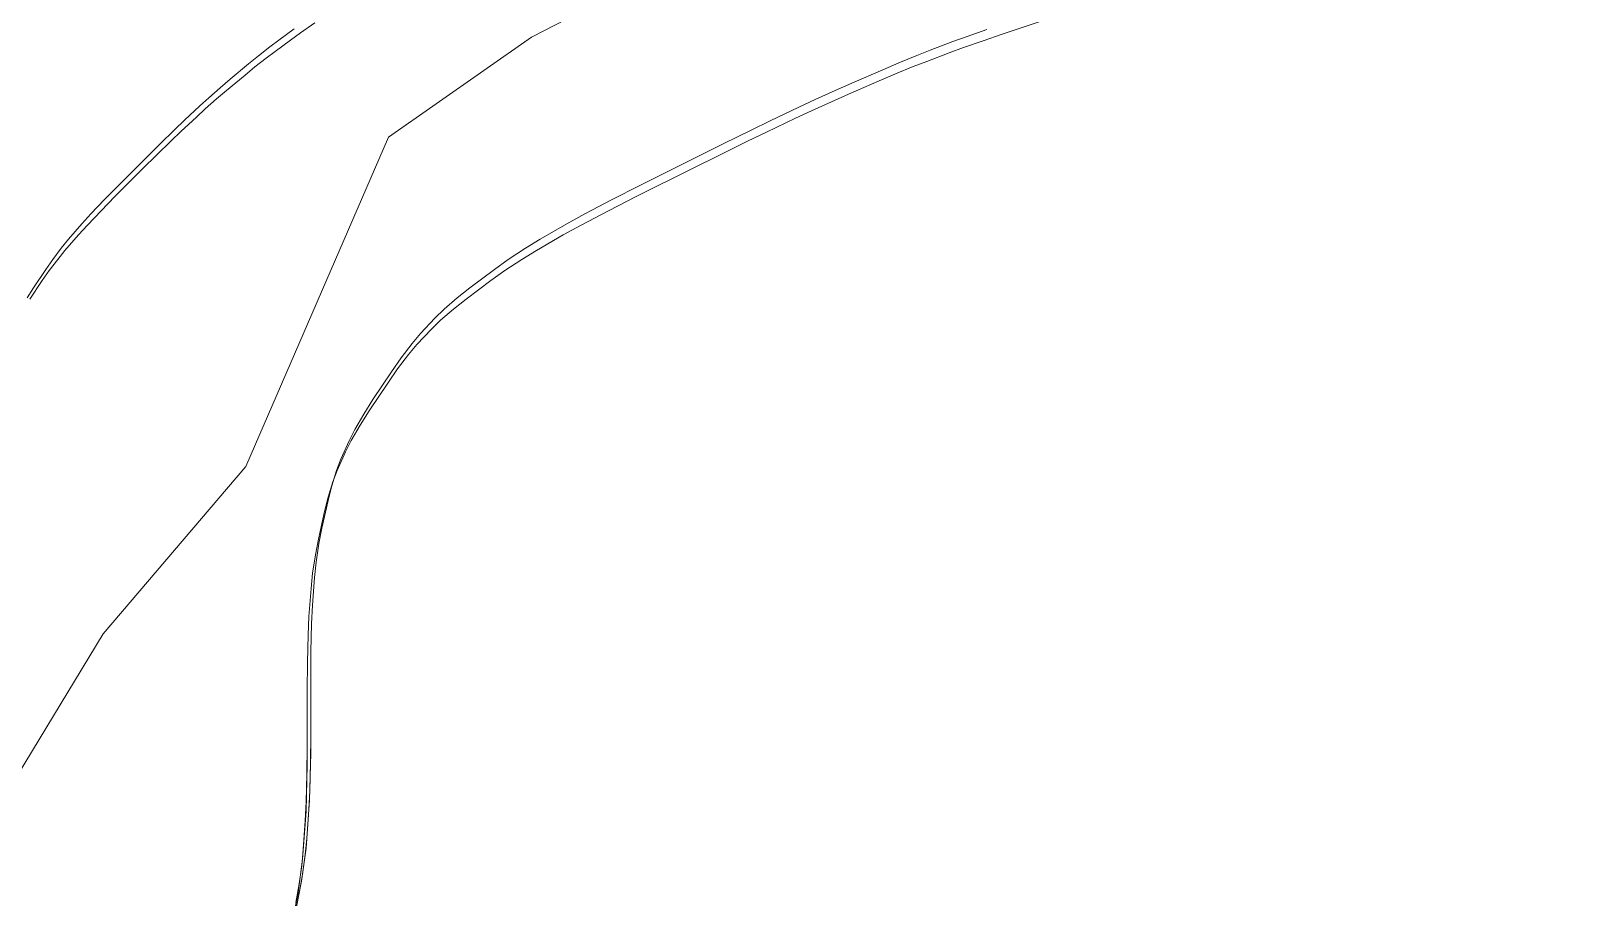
# Model space of a CAD drawing. Header units: metres. Extents: x -1097 to 1588, y -673 to 884.
# Drawn here: x 1085 to 1150, y 556.4 to 592.8 of the extents above; entities that cross this region are included whole.
import ezdxf

# ---------------------------------------------------------------- set-up
doc = ezdxf.new("R2010")
doc.units = ezdxf.units.M
for name, color, linetype, lineweight, plot in [('CRECIDA_Q2', 150, 'Continuous', 0, False), ('TERRENO', 188, 'Continuous', 0, False), ('TEXTO', 7, 'Continuous', 0, False), ('VISTA LEJOS', 7, 'Continuous', 0, False)]:
    doc.layers.add(name, color=color, linetype=linetype, lineweight=lineweight, plot=plot)

msp = doc.modelspace()

# ---------------------------------------------------------------- linework, layer by layer
at = {"layer": 'CRECIDA_Q2'}
msp.add_lwpolyline([(1082, 557.604), (1088, 567.476), (1094, 574.509), (1100, 588.346), (1106, 592.547), (1112, 595.648), (1118, 598.535), (1124, 600.874), (1130, 602.531), (1136, 603.491), (1142, 603.964), (1148, 604.531), (1154, 605.6), (1160, 607.052), (1166, 608.657), (1172, 610.377), (1178, 612.228), (1184, 614.133), (1190, 616.092), (1196, 618.078), (1202, 619.078), (1208, 620.077), (1214, 621.079)], dxfattribs=at)
at = {"layer": 'TERRENO'}
msp.add_lwpolyline([(1084.915, 581.546), (1085.433, 582.324), (1085.726, 582.741), (1086.086, 583.216), (1086.393, 583.591), (1086.955, 584.239), (1087.334, 584.656), (1087.91, 585.261), (1088.491, 585.852), (1089.657, 587.018), (1090.248, 587.604), (1090.853, 588.194), (1091.27, 588.593), (1091.918, 589.197), (1092.293, 589.538), (1092.768, 589.956), (1093.185, 590.311), (1093.963, 590.959), (1094.381, 591.3), (1094.856, 591.674), (1095.23, 591.957), (1095.878, 592.433), (1096.296, 592.73), (1096.901, 593.148)], dxfattribs=at)
at = {"layer": 'TEXTO', "color": 141}
msp.add_lwpolyline([(1127.352, 593.194), (1125.797, 592.676), (1125, 592.405), (1124.165, 592.113), (1123.57, 591.895), (1122.62, 591.535), (1122.053, 591.313), (1121.304, 591.005), (1120.623, 590.716), (1119.327, 590.154), (1118.616, 589.841), (1117.781, 589.461), (1117.099, 589.143), (1115.89, 588.567), (1115.093, 588.181), (1113.912, 587.6), (1112.741, 587.018), (1110.408, 585.852), (1109.247, 585.261), (1108.094, 584.656), (1107.336, 584.239), (1106.213, 583.591), (1105.598, 583.216), (1104.878, 582.741), (1104.293, 582.324), (1103.256, 581.546), (1102.728, 581.128), (1102.181, 580.653), (1101.797, 580.279), (1101.192, 579.631), (1100.837, 579.213), (1100.376, 578.608), (1099.963, 578.018), (1099.186, 576.851), (1098.802, 576.247), (1098.427, 575.599), (1098.187, 575.123), (1097.842, 574.346), (1097.659, 573.871), (1097.458, 573.223), (1097.304, 572.618), (1097.045, 571.451), (1096.92, 570.803), (1096.805, 570.026), (1096.738, 569.378), (1096.651, 568.211), (1096.613, 567.434), (1096.584, 566.267), (1096.574, 565.101), (1096.574, 561.99), (1096.526, 560.022), (1096.382, 558.006), (1096.19, 556.614), (1095.758, 554.454)], dxfattribs=at)
at = {"layer": 'VISTA LEJOS'}
for points in [[(1084.915, 581.546), (1085.433, 582.324), (1085.726, 582.741), (1086.086, 583.216), (1086.393, 583.591), (1086.955, 584.239), (1087.334, 584.656), (1087.91, 585.261), (1088.491, 585.852), (1089.657, 587.018), (1090.248, 587.604), (1090.853, 588.194), (1091.27, 588.593), (1091.918, 589.197), (1092.293, 589.538), (1092.768, 589.956), (1093.185, 590.311), (1093.963, 590.959), (1094.381, 591.3), (1094.856, 591.674), (1095.23, 591.957), (1095.878, 592.433), (1096.296, 592.73), (1096.901, 593.148)], [(1127.352, 593.194), (1125.797, 592.676), (1125, 592.405), (1124.165, 592.113), (1123.57, 591.895), (1122.62, 591.535), (1122.053, 591.313), (1121.304, 591.005), (1120.623, 590.716), (1119.327, 590.154), (1118.616, 589.841), (1117.781, 589.461), (1117.099, 589.143), (1115.89, 588.567), (1115.093, 588.181), (1113.912, 587.6), (1112.741, 587.018), (1110.408, 585.852), (1109.247, 585.261), (1108.094, 584.656), (1107.336, 584.239), (1106.213, 583.591), (1105.598, 583.216), (1104.878, 582.741), (1104.293, 582.324), (1103.256, 581.546), (1102.728, 581.128), (1102.181, 580.653), (1101.797, 580.279), (1101.192, 579.631), (1100.837, 579.213), (1100.376, 578.608), (1099.963, 578.018), (1099.186, 576.851), (1098.802, 576.247), (1098.427, 575.599), (1098.187, 575.123), (1097.842, 574.346), (1097.659, 573.871), (1097.458, 573.223), (1097.304, 572.618), (1097.045, 571.451), (1096.92, 570.803), (1096.805, 570.026), (1096.738, 569.378), (1096.651, 568.211), (1096.613, 567.434), (1096.584, 566.267), (1096.574, 565.101), (1096.574, 561.99), (1096.526, 560.022), (1096.382, 558.006), (1096.19, 556.614), (1095.758, 554.454)], [(1127.352, 593.194), (1125.797, 592.676), (1125, 592.405), (1124.165, 592.113), (1123.57, 591.895), (1122.62, 591.535), (1122.053, 591.313), (1121.304, 591.005), (1120.623, 590.716), (1119.327, 590.154), (1118.616, 589.841), (1117.781, 589.461), (1117.099, 589.143), (1115.89, 588.567), (1115.093, 588.181), (1113.912, 587.6), (1112.741, 587.018), (1110.408, 585.852), (1109.247, 585.261), (1108.094, 584.656), (1107.336, 584.239), (1106.213, 583.591), (1105.598, 583.216), (1104.878, 582.741), (1104.293, 582.324), (1103.256, 581.546), (1102.728, 581.128), (1102.181, 580.653), (1101.797, 580.279), (1101.192, 579.631), (1100.837, 579.213), (1100.376, 578.608), (1099.963, 578.018), (1099.186, 576.851), (1098.802, 576.247), (1098.427, 575.599), (1098.187, 575.123), (1097.842, 574.346), (1097.659, 573.871), (1097.458, 573.223), (1097.304, 572.618), (1097.045, 571.451), (1096.92, 570.803), (1096.805, 570.026), (1096.738, 569.378), (1096.651, 568.211), (1096.613, 567.434), (1096.584, 566.267), (1096.574, 565.101), (1096.574, 562.768), (1096.565, 561.597), (1096.536, 560.416), (1096.497, 559.619), (1096.411, 558.409), (1096.344, 557.728), (1096.229, 556.893), (1096.104, 556.182)], [(1127.352, 593.194), (1125.797, 592.676), (1125, 592.405), (1124.165, 592.113), (1123.57, 591.895), (1122.62, 591.535), (1122.053, 591.313), (1121.304, 591.005), (1120.623, 590.716), (1119.327, 590.154), (1118.616, 589.841), (1117.781, 589.461), (1117.099, 589.143), (1115.89, 588.567), (1115.093, 588.181), (1113.912, 587.6), (1112.741, 587.018), (1110.408, 585.852), (1109.247, 585.261), (1108.094, 584.656), (1107.336, 584.239), (1106.213, 583.591), (1105.598, 583.216), (1104.878, 582.741), (1104.293, 582.324), (1103.256, 581.546), (1102.728, 581.128), (1102.181, 580.653), (1101.797, 580.279), (1101.192, 579.631), (1100.837, 579.213), (1100.376, 578.608), (1099.963, 578.018), (1099.186, 576.851), (1098.802, 576.247), (1098.427, 575.599), (1098.187, 575.123), (1097.842, 574.346), (1097.659, 573.871), (1097.458, 573.223), (1097.304, 572.618), (1097.045, 571.451), (1096.92, 570.803), (1096.805, 570.026), (1096.738, 569.378), (1096.651, 568.211), (1096.613, 567.434), (1096.584, 566.267), (1096.574, 565.101), (1096.574, 562.768), (1096.565, 561.597), (1096.536, 560.416), (1096.497, 559.619), (1096.411, 558.409), (1096.344, 557.728), (1096.229, 556.893), (1096.104, 556.182)], [(1084.802, 581.598), (1085.066, 582.016), (1085.584, 582.793), (1085.877, 583.211), (1086.237, 583.686), (1086.544, 584.06), (1087.106, 584.708), (1087.485, 585.126), (1088.061, 585.731), (1088.642, 586.321), (1089.808, 587.488), (1090.399, 588.073), (1091.003, 588.664), (1091.421, 589.062), (1092.069, 589.667), (1092.443, 590.008), (1092.919, 590.425), (1093.336, 590.781), (1094.114, 591.429), (1094.531, 591.769), (1095.007, 592.144), (1095.381, 592.427), (1096.029, 592.902)], [(1125.151, 592.875), (1124.316, 592.582), (1123.721, 592.365), (1122.77, 592.005), (1122.204, 591.782), (1121.455, 591.475), (1120.773, 591.185), (1119.477, 590.624), (1118.767, 590.31), (1117.932, 589.931), (1117.25, 589.613), (1116.041, 589.037), (1115.244, 588.651), (1114.063, 588.07), (1112.892, 587.488), (1110.559, 586.321), (1109.397, 585.731), (1108.245, 585.126), (1107.487, 584.708), (1106.364, 584.06), (1105.749, 583.686), (1105.029, 583.211), (1104.444, 582.793), (1103.407, 582.016), (1102.879, 581.598), (1102.332, 581.123), (1101.948, 580.748), (1101.343, 580.1), (1100.988, 579.683), (1100.527, 579.078), (1100.114, 578.488), (1099.336, 577.321), (1098.952, 576.716), (1098.578, 576.068), (1098.338, 575.593), (1097.992, 574.815), (1097.81, 574.34), (1097.608, 573.692), (1097.455, 573.087), (1097.195, 571.921), (1097.071, 571.273), (1096.955, 570.495), (1096.888, 569.847), (1096.802, 568.681), (1096.763, 567.903), (1096.735, 566.737), (1096.725, 565.57), (1096.725, 562.46), (1096.677, 560.492), (1096.533, 558.476), (1096.341, 557.084), (1095.909, 554.924)], [(1125.151, 592.875), (1124.316, 592.582), (1123.721, 592.365), (1122.77, 592.005), (1122.204, 591.782), (1121.455, 591.475), (1120.773, 591.185), (1119.477, 590.624), (1118.767, 590.31), (1117.932, 589.931), (1117.25, 589.613), (1116.041, 589.037), (1115.244, 588.651), (1114.063, 588.07), (1112.892, 587.488), (1110.559, 586.321), (1109.397, 585.731), (1108.245, 585.126), (1107.487, 584.708), (1106.364, 584.06), (1105.749, 583.686), (1105.029, 583.211), (1104.444, 582.793), (1103.407, 582.016), (1102.879, 581.598), (1102.332, 581.123), (1101.948, 580.748), (1101.343, 580.1), (1100.988, 579.683), (1100.527, 579.078), (1100.114, 578.488), (1099.336, 577.321), (1098.952, 576.716), (1098.578, 576.068), (1098.338, 575.593), (1097.992, 574.815), (1097.81, 574.34), (1097.608, 573.692), (1097.455, 573.087), (1097.195, 571.921), (1097.071, 571.273), (1096.955, 570.495), (1096.888, 569.847), (1096.802, 568.681), (1096.763, 567.903), (1096.735, 566.737), (1096.725, 565.57), (1096.725, 563.238), (1096.715, 562.066), (1096.687, 560.886), (1096.648, 560.089), (1096.562, 558.879), (1096.495, 558.198), (1096.379, 557.362), (1096.255, 556.652), (1095.995, 555.356)]]:
    msp.add_lwpolyline(points, dxfattribs=at)

doc.saveas('drawing.dxf')
